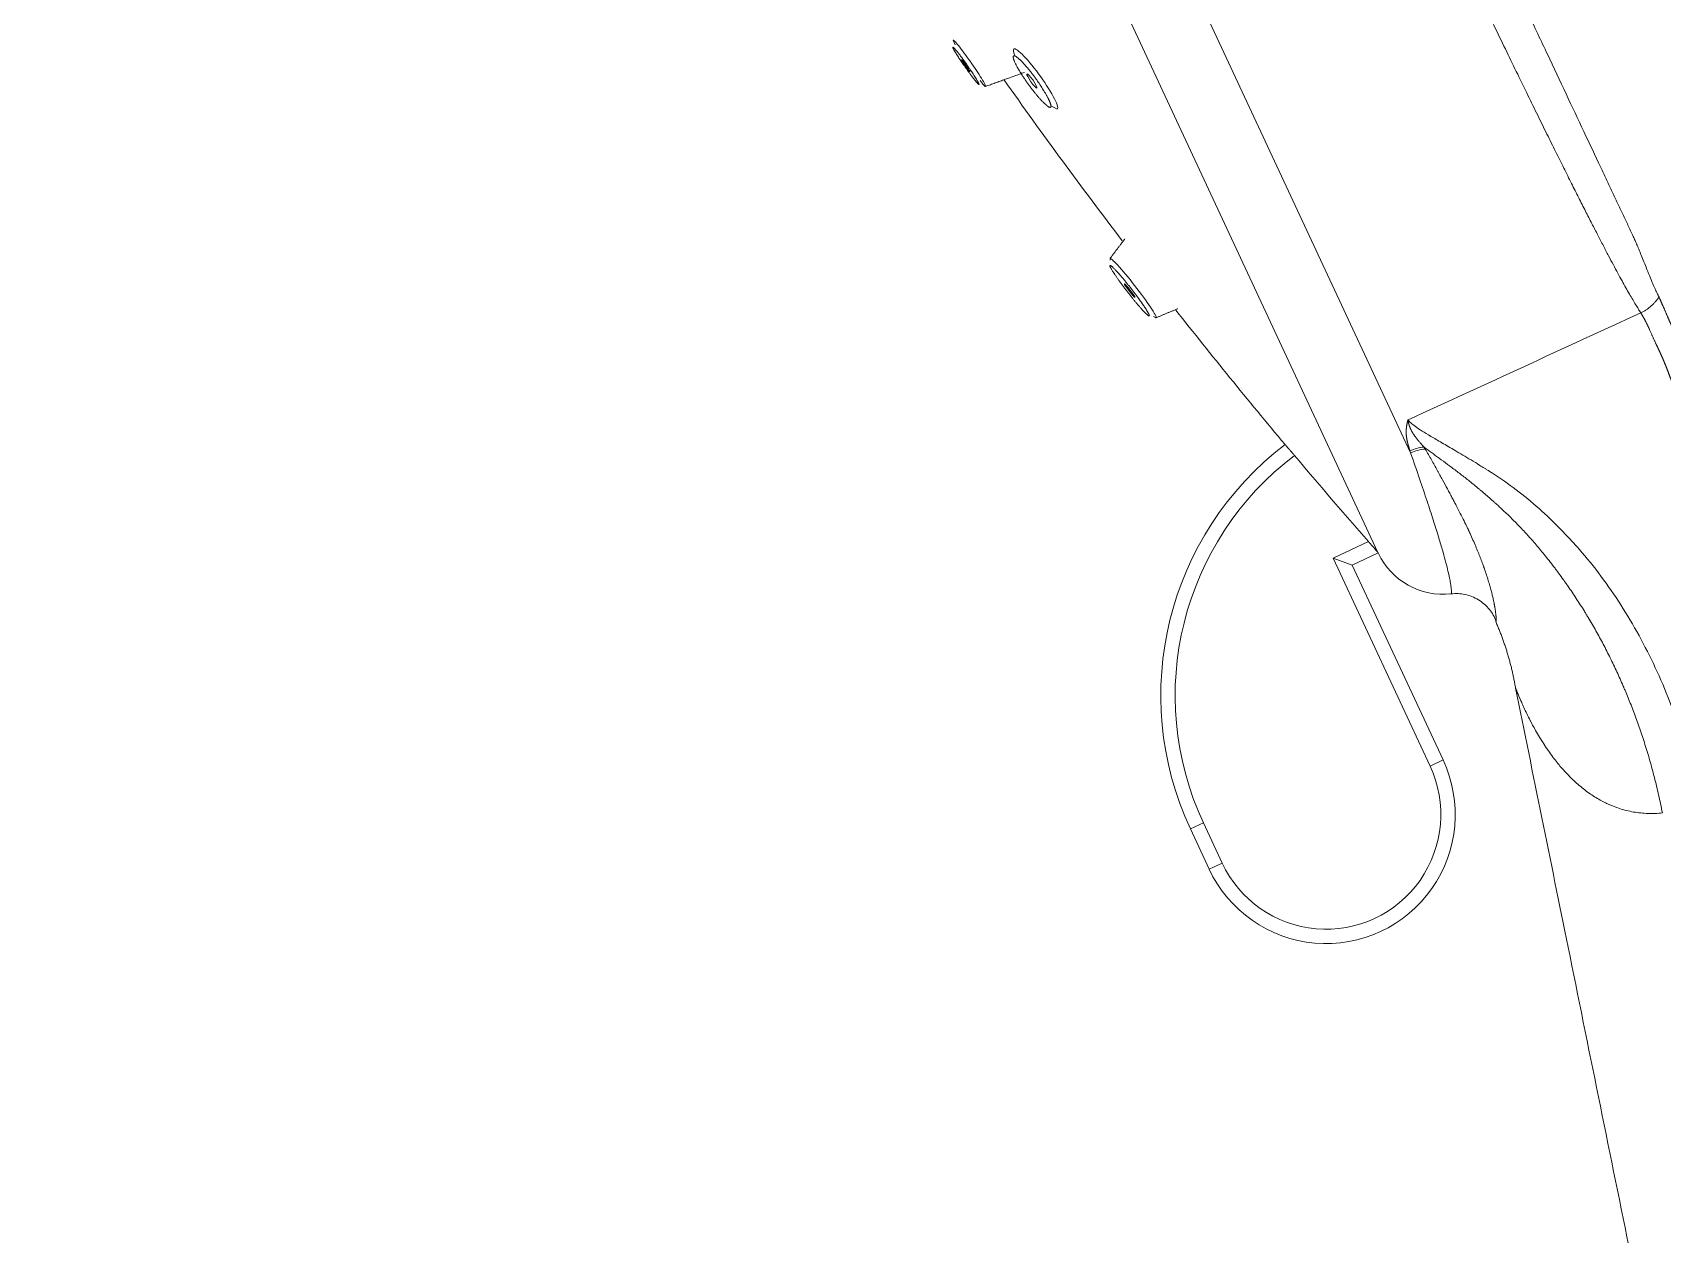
# Model space of a CAD drawing. Header units: millimetres. Extents: x 17284 to 19660, y -6011 to -2651.
# Drawn here: x 19040 to 19096.1, y -3935.6 to -3894.3 of the extents above; entities that cross this region are included whole.
import ezdxf

# ---------------------------------------------------------------- set-up
doc = ezdxf.new("R2010")
doc.units = ezdxf.units.MM

# ---------------------------------------------------------------- blocks, each defined once
blk = doc.blocks.new('1')
at = {"linetype": 'Continuous', "lineweight": 13, "extrusion": (0, 0, -1)}
for p, q in [((20682.592, -4831.308), (20728.829, -4930.463)), ((20716.681, -4918.58), (20716.66, -4918.637)), ((20726.16, -4934.083), (20727.378, -4933.515)), ((20729.498, -4941.241), (20726.16, -4934.083)), ((20729.498, -4941.241), (20729.945, -4941.033)), ((20721.695, -4943.196), (20721.247, -4943.405)), ((20721.695, -4943.196), (20722.34, -4944.579)), ((20722.34, -4944.579), (20721.892, -4944.788))]:
    blk.add_line(p, q, dxfattribs=at)
at = {"linetype": 'Continuous', "lineweight": 18, "extrusion": (0, 0, -1)}
for p, q in [((20727.703, -4933.889), (20681.398, -4834.588)), ((20727.703, -4933.889), (20681.398, -4834.588)), ((20713.157, -4916.419), (20713.086, -4916.262)), ((20713.492, -4917.125), (20713.518, -4917.108)), ((20716.66, -4918.637), (20716.451, -4918.515)), ((20718.488, -4923.826), (20718.496, -4923.772)), ((20719.983, -4925.764), (20720.065, -4925.812)), ((20726.816, -4934.322), (20726.16, -4934.083)), ((20727.711, -4933.905), (20726.816, -4934.322)), ((20727.703, -4933.889), (20727.711, -4933.905)), ((20726.816, -4934.322), (20729.945, -4941.033)), ((20721.892, -4944.788), (20721.247, -4943.405))]:
    blk.add_line(p, q, dxfattribs=at)
at = {"linetype": 'Continuous', "lineweight": 18}
for centre, radius, start, end in [((20873.228, -4805.592), 194.009, 215.2682, 217.30218), ((20873.228, -4805.592), 194.009, 218.19265, 219.9532), ((20873.228, -4805.592), 194.001, 220.0994, 221.25346), ((20729.947, -4932.862), 2.468, 205, 276.4579)]:
    blk.add_arc(centre, radius, start, end, dxfattribs=at)
at = {"linetype": 'Continuous', "lineweight": 18, "extrusion": (0, 0, -1)}
for centre, radius, start, end in [((-20731.09, -4938.815), 10.86, 335, 52.7105), ((-20725.919, -4942.91), 4.443, 155, 335)]:
    blk.add_arc(centre, radius, start, end, dxfattribs=at)
at = {"linetype": 'Continuous', "lineweight": 13}
for centre, radius, start, end in [((20731.09, -4938.815), 10.366, 127.1382, 205), ((20725.919, -4942.91), 3.949, 205, 25)]:
    blk.add_arc(centre, radius, start, end, dxfattribs=at)
at = {"linetype": 'Continuous', "lineweight": 18}
for centre, major_axis, ratio, start_param, end_param in [((20713.516, -4917.133), (-0.141, 0.202), 0.062657, 4.60197, 7.775084), ((20713.52, -4917.139), (0.141, -0.202), 0.062657, 4.60197, 7.775084), ((20729.374, -4931.61), (-1.406, -0.465), 0.908264, 4.478036, 4.818473), ((20729.399, -4931.685), (-1.407, -0.463), 0.909578, 4.467688, 4.820313)]:
    blk.add_ellipse(centre, major_axis=major_axis, ratio=ratio, start_param=start_param, end_param=end_param, dxfattribs=at)
for centre, major_axis, ratio in [((20715.795, -4917.663), (-0.172, 0.241), 0.150471), ((20719.158, -4924.875), (-0.181, 0.234), 0.080064)]:
    blk.add_ellipse(centre, major_axis=major_axis, ratio=ratio, dxfattribs=at)
for points, knots in [([(20736.752, -4925.644), (20736.724, -4925.6), (20736.664, -4925.507), (20736.571, -4925.355), (20736.468, -4925.183), (20736.356, -4924.989), (20736.234, -4924.774), (20736.102, -4924.535), (20735.959, -4924.273), (20735.804, -4923.986), (20735.638, -4923.673), (20735.46, -4923.333), (20735.269, -4922.964), (20735.064, -4922.566), (20734.845, -4922.137), (20734.612, -4921.676), (20734.363, -4921.181), (20734.098, -4920.652), (20733.816, -4920.085), (20733.518, -4919.481), (20733.201, -4918.838), (20732.865, -4918.153), (20732.51, -4917.426), (20732.135, -4916.656), (20731.739, -4915.839), (20731.321, -4914.977), (20730.882, -4914.066), (20730.42, -4913.105), (20729.934, -4912.094), (20729.424, -4911.03), (20728.89, -4909.914), (20728.331, -4908.743), (20727.747, -4907.517), (20727.136, -4906.234), (20726.5, -4904.895), (20725.837, -4903.499), (20725.148, -4902.045), (20724.432, -4900.534), (20723.689, -4898.964), (20722.92, -4897.337), (20722.125, -4895.652), (20721.303, -4893.911), (20720.456, -4892.115), (20719.584, -4890.264), (20718.688, -4888.36), (20717.768, -4886.405), (20716.826, -4884.402), (20715.862, -4882.352), (20714.879, -4880.259), (20713.877, -4878.126), (20712.859, -4875.956), (20711.826, -4873.754), (20710.906, -4871.792), (20710.105, -4870.085), (20709.431, -4868.647), (20708.767, -4867.23), (20708.113, -4865.835), (20707.469, -4864.462), (20706.837, -4863.112), (20706.215, -4861.786), (20705.606, -4860.485), (20705.008, -4859.208), (20704.422, -4857.958), (20703.848, -4856.733), (20703.287, -4855.535), (20702.738, -4854.364), (20702.203, -4853.22), (20701.68, -4852.104), (20701.17, -4851.016), (20700.673, -4849.955), (20700.19, -4848.922), (20699.72, -4847.918), (20699.263, -4846.942), (20698.819, -4845.993), (20698.389, -4845.073), (20697.971, -4844.182), (20697.567, -4843.318), (20697.176, -4842.482), (20696.798, -4841.674), (20696.433, -4840.893), (20696.081, -4840.139), (20695.742, -4839.413), (20695.415, -4838.713), (20695.1, -4838.04), (20694.798, -4837.393), (20694.508, -4836.772), (20694.23, -4836.176), (20693.964, -4835.605), (20693.709, -4835.059), (20693.466, -4834.537), (20693.234, -4834.039), (20693.013, -4833.565), (20692.802, -4833.113), (20692.603, -4832.684), (20692.413, -4832.276), (20692.234, -4831.89), (20692.065, -4831.525), (20691.905, -4831.181), (20691.755, -4830.856), (20691.614, -4830.551), (20691.481, -4830.265), (20691.358, -4829.997), (20691.243, -4829.747), (20691.136, -4829.515), (20691.037, -4829.299), (20690.946, -4829.099), (20690.862, -4828.916), (20690.785, -4828.747), (20690.716, -4828.593), (20690.652, -4828.453), (20690.615, -4828.37), (20690.597, -4828.329)], [0, 0, 0, 0, 0.002385, 0.005066, 0.008043, 0.011317, 0.014887, 0.018754, 0.022917, 0.027377, 0.032133, 0.037186, 0.042536, 0.048182, 0.054125, 0.060365, 0.066901, 0.073734, 0.080864, 0.08829, 0.096013, 0.104033, 0.112349, 0.120963, 0.129873, 0.139079, 0.148583, 0.158383, 0.16848, 0.178873, 0.189564, 0.200551, 0.211834, 0.223415, 0.235292, 0.247466, 0.259937, 0.272704, 0.285768, 0.299129, 0.312786, 0.326741, 0.340992, 0.355539, 0.370384, 0.385525, 0.400963, 0.416697, 0.432729, 0.449057, 0.465681, 0.482603, 0.499821, 0.511139, 0.522363, 0.533493, 0.544528, 0.555468, 0.566314, 0.577065, 0.587722, 0.598284, 0.608752, 0.619125, 0.629403, 0.639587, 0.649677, 0.659672, 0.669572, 0.679378, 0.689089, 0.698705, 0.708227, 0.717655, 0.726988, 0.736226, 0.74537, 0.754419, 0.763374, 0.772234, 0.781, 0.789671, 0.798248, 0.80673, 0.815117, 0.82341, 0.831608, 0.839712, 0.847721, 0.855636, 0.863456, 0.871181, 0.878812, 0.886348, 0.89379, 0.901138, 0.90839, 0.915548, 0.922612, 0.929581, 0.936456, 0.943236, 0.949921, 0.956512, 0.963008, 0.96941, 0.975717, 0.98193, 0.988048, 0.994071, 1, 1, 1, 1]), ([(20783.132, -5054.972), (20781.948, -5050.762), (20779.559, -5042.266), (20776.036, -5029.738), (20772.636, -5017.648), (20769.452, -5006.334), (20766.49, -4995.803), (20763.75, -4986.054), (20761.389, -4977.647), (20759.374, -4970.476), (20757.676, -4964.435), (20756.106, -4958.855), (20754.66, -4953.728), (20753.339, -4949.043), (20752.135, -4944.762), (20750.929, -4940.404), (20749.52, -4935.638), (20747.739, -4930.172), (20745.627, -4924.138), (20743.197, -4917.562), (20740.451, -4910.474), (20737.391, -4902.901), (20733.999, -4894.948), (20730.35, -4886.609), (20726.02, -4878.11), (20721.059, -4869.411), (20716.063, -4861.102), (20711.041, -4853.253), (20707.029, -4847.255), (20704.466, -4843.737), (20703.635, -4842.619)], [0, 0, 0, 0, 0.057509, 0.116045, 0.171111, 0.222636, 0.270586, 0.314962, 0.355789, 0.385409, 0.412897, 0.43829, 0.461627, 0.482947, 0.502295, 0.520105, 0.5424, 0.567632, 0.595688, 0.626452, 0.659803, 0.695634, 0.733839, 0.773501, 0.815286, 0.859179, 0.905154, 0.942757, 0.981693, 1, 1, 1, 1]), ([(20713.073, -4916.499), (20713.072, -4916.5), (20713.071, -4916.501), (20713.071, -4916.504), (20713.072, -4916.509), (20713.073, -4916.516), (20713.076, -4916.523), (20713.08, -4916.532), (20713.084, -4916.542), (20713.09, -4916.554), (20713.097, -4916.567), (20713.104, -4916.581), (20713.113, -4916.597), (20713.123, -4916.614), (20713.133, -4916.632), (20713.145, -4916.652), (20713.157, -4916.673), (20713.171, -4916.695), (20713.192, -4916.729), (20713.222, -4916.776), (20713.261, -4916.838), (20713.303, -4916.903), (20713.348, -4916.969), (20713.394, -4917.038), (20713.443, -4917.11), (20713.486, -4917.171), (20713.522, -4917.221), (20713.549, -4917.26), (20713.575, -4917.297), (20713.602, -4917.333), (20713.627, -4917.369), (20713.653, -4917.403), (20713.677, -4917.436), (20713.702, -4917.469), (20713.726, -4917.5), (20713.749, -4917.531), (20713.772, -4917.561), (20713.795, -4917.589), (20713.821, -4917.623), (20713.85, -4917.658), (20713.879, -4917.693), (20713.905, -4917.723), (20713.926, -4917.746), (20713.944, -4917.764), (20713.957, -4917.776), (20713.967, -4917.781), (20713.972, -4917.781), (20713.974, -4917.778), (20713.974, -4917.773), (20713.972, -4917.766), (20713.969, -4917.758), (20713.965, -4917.747), (20713.959, -4917.734), (20713.952, -4917.72), (20713.943, -4917.703), (20713.933, -4917.685), (20713.921, -4917.664), (20713.908, -4917.642), (20713.894, -4917.617), (20713.878, -4917.591), (20713.853, -4917.551), (20713.819, -4917.495), (20713.772, -4917.422), (20713.721, -4917.345), (20713.668, -4917.265), (20713.611, -4917.182), (20713.556, -4917.104), (20713.507, -4917.034), (20713.463, -4916.972), (20713.42, -4916.914), (20713.379, -4916.857), (20713.339, -4916.804), (20713.3, -4916.753), (20713.263, -4916.705), (20713.227, -4916.66), (20713.195, -4916.62), (20713.165, -4916.585), (20713.14, -4916.555), (20713.118, -4916.532), (20713.101, -4916.515), (20713.087, -4916.503), (20713.078, -4916.498), (20713.074, -4916.498), (20713.073, -4916.499)], [0, 0, 0, 0, 0.00751, 0.014902, 0.022192, 0.029398, 0.036538, 0.043631, 0.050695, 0.057751, 0.064817, 0.071913, 0.079058, 0.08627, 0.093567, 0.100967, 0.108486, 0.116141, 0.123947, 0.142385, 0.160273, 0.177825, 0.195265, 0.21282, 0.230716, 0.249164, 0.259026, 0.268725, 0.278295, 0.28777, 0.297186, 0.306578, 0.315985, 0.325441, 0.334983, 0.344646, 0.354463, 0.364466, 0.374686, 0.391065, 0.406916, 0.422375, 0.43759, 0.452713, 0.467903, 0.483315, 0.499096, 0.508101, 0.51695, 0.525672, 0.5343, 0.542866, 0.551403, 0.559944, 0.568524, 0.577174, 0.585928, 0.594817, 0.603869, 0.613114, 0.622578, 0.644254, 0.665178, 0.685704, 0.706202, 0.727047, 0.748595, 0.764729, 0.780449, 0.795903, 0.811247, 0.826639, 0.842236, 0.858191, 0.874644, 0.890989, 0.906846, 0.922354, 0.937663, 0.952927, 0.968304, 0.983946, 1, 1, 1, 1]), ([(20716.45, -4918.516), (20716.45, -4918.512), (20716.448, -4918.502), (20716.445, -4918.485), (20716.44, -4918.466), (20716.435, -4918.446), (20716.427, -4918.425), (20716.418, -4918.402), (20716.408, -4918.377), (20716.397, -4918.351), (20716.384, -4918.323), (20716.37, -4918.294), (20716.354, -4918.263), (20716.338, -4918.23), (20716.319, -4918.196), (20716.3, -4918.16), (20716.279, -4918.123), (20716.256, -4918.085), (20716.226, -4918.033), (20716.187, -4917.969), (20716.139, -4917.892), (20716.09, -4917.816), (20716.04, -4917.74), (20715.988, -4917.664), (20715.934, -4917.589), (20715.88, -4917.514), (20715.824, -4917.44), (20715.779, -4917.381), (20715.744, -4917.338), (20715.721, -4917.308), (20715.698, -4917.28), (20715.675, -4917.252), (20715.653, -4917.225), (20715.631, -4917.199), (20715.61, -4917.174), (20715.588, -4917.149), (20715.568, -4917.125), (20715.547, -4917.102), (20715.527, -4917.079), (20715.507, -4917.057), (20715.487, -4917.036), (20715.468, -4917.016), (20715.449, -4916.996), (20715.43, -4916.977), (20715.412, -4916.959), (20715.394, -4916.942), (20715.377, -4916.925), (20715.359, -4916.909), (20715.343, -4916.894), (20715.319, -4916.874), (20715.291, -4916.851), (20715.26, -4916.828), (20715.233, -4916.81), (20715.21, -4916.799), (20715.19, -4916.792), (20715.175, -4916.792), (20715.163, -4916.797), (20715.155, -4916.808), (20715.151, -4916.824), (20715.151, -4916.846), (20715.155, -4916.873), (20715.163, -4916.905), (20715.174, -4916.94), (20715.19, -4916.981), (20715.209, -4917.025), (20715.233, -4917.074), (20715.26, -4917.127), (20715.291, -4917.185), (20715.326, -4917.247), (20715.37, -4917.321), (20715.422, -4917.407), (20715.484, -4917.505), (20715.549, -4917.602), (20715.616, -4917.7), (20715.687, -4917.798), (20715.76, -4917.896), (20715.821, -4917.975), (20715.869, -4918.036), (20715.904, -4918.079), (20715.938, -4918.121), (20715.97, -4918.16), (20716.003, -4918.198), (20716.034, -4918.235), (20716.064, -4918.269), (20716.094, -4918.302), (20716.123, -4918.334), (20716.151, -4918.363), (20716.179, -4918.391), (20716.205, -4918.418), (20716.231, -4918.442), (20716.256, -4918.465), (20716.286, -4918.491), (20716.318, -4918.518), (20716.351, -4918.542), (20716.38, -4918.559), (20716.403, -4918.569), (20716.422, -4918.573), (20716.436, -4918.569), (20716.446, -4918.559), (20716.451, -4918.541), (20716.451, -4918.525), (20716.45, -4918.516)], [0, 0, 0, 0, 0.007473, 0.014841, 0.022121, 0.029329, 0.036484, 0.043605, 0.050709, 0.057816, 0.064945, 0.072113, 0.079341, 0.086644, 0.094041, 0.101549, 0.109182, 0.116957, 0.124887, 0.139651, 0.153951, 0.16789, 0.181578, 0.19513, 0.208667, 0.222307, 0.236169, 0.250364, 0.25626, 0.262094, 0.267874, 0.273604, 0.279291, 0.284942, 0.290561, 0.296157, 0.301736, 0.307304, 0.312868, 0.318434, 0.32401, 0.329602, 0.335216, 0.340859, 0.346538, 0.352259, 0.358027, 0.36385, 0.369732, 0.37568, 0.388844, 0.401658, 0.414193, 0.426527, 0.438741, 0.450918, 0.463142, 0.475497, 0.488063, 0.500917, 0.513786, 0.526316, 0.538592, 0.550702, 0.562737, 0.574794, 0.586964, 0.599339, 0.612006, 0.625046, 0.643419, 0.66126, 0.678802, 0.696291, 0.713974, 0.73209, 0.750863, 0.759685, 0.768364, 0.776916, 0.785361, 0.793719, 0.80201, 0.810255, 0.818474, 0.82669, 0.834922, 0.843194, 0.851525, 0.859935, 0.868446, 0.877076, 0.891387, 0.905285, 0.918871, 0.93225, 0.945536, 0.958842, 0.972282, 0.985967, 1, 1, 1, 1]), ([(20714.198, -4917.849), (20714.189, -4917.852), (20714.164, -4917.833), (20714.099, -4917.762), (20714.058, -4917.711), (20714.009, -4917.65)], [0, 0, 0, 0, 0.569058, 0.569058, 1, 1, 1, 1]), ([(20719.823, -4925.75), (20719.825, -4925.75), (20719.829, -4925.751), (20719.833, -4925.749), (20719.835, -4925.746), (20719.836, -4925.741), (20719.836, -4925.734), (20719.833, -4925.725), (20719.83, -4925.714), (20719.825, -4925.702), (20719.818, -4925.687), (20719.81, -4925.671), (20719.8, -4925.652), (20719.789, -4925.632), (20719.777, -4925.61), (20719.762, -4925.586), (20719.747, -4925.56), (20719.73, -4925.533), (20719.706, -4925.495), (20719.674, -4925.446), (20719.634, -4925.386), (20719.591, -4925.323), (20719.545, -4925.258), (20719.497, -4925.19), (20719.446, -4925.121), (20719.393, -4925.049), (20719.337, -4924.974), (20719.291, -4924.914), (20719.255, -4924.867), (20719.231, -4924.836), (20719.207, -4924.805), (20719.183, -4924.775), (20719.159, -4924.744), (20719.136, -4924.715), (20719.112, -4924.685), (20719.089, -4924.656), (20719.066, -4924.628), (20719.043, -4924.599), (20719.02, -4924.571), (20718.998, -4924.544), (20718.975, -4924.517), (20718.953, -4924.49), (20718.931, -4924.463), (20718.909, -4924.437), (20718.887, -4924.412), (20718.866, -4924.386), (20718.844, -4924.361), (20718.823, -4924.337), (20718.802, -4924.313), (20718.772, -4924.279), (20718.736, -4924.239), (20718.695, -4924.193), (20718.657, -4924.153), (20718.623, -4924.117), (20718.592, -4924.087), (20718.565, -4924.062), (20718.541, -4924.042), (20718.521, -4924.026), (20718.505, -4924.016), (20718.492, -4924.011), (20718.484, -4924.011), (20718.479, -4924.016), (20718.479, -4924.027), (20718.483, -4924.043), (20718.492, -4924.065), (20718.505, -4924.091), (20718.522, -4924.124), (20718.544, -4924.161), (20718.57, -4924.204), (20718.605, -4924.259), (20718.648, -4924.325), (20718.701, -4924.404), (20718.759, -4924.487), (20718.822, -4924.575), (20718.89, -4924.667), (20718.963, -4924.764), (20719.025, -4924.846), (20719.075, -4924.911), (20719.111, -4924.957), (20719.147, -4925.003), (20719.182, -4925.048), (20719.217, -4925.092), (20719.251, -4925.134), (20719.285, -4925.176), (20719.319, -4925.217), (20719.352, -4925.258), (20719.385, -4925.297), (20719.417, -4925.335), (20719.449, -4925.373), (20719.48, -4925.41), (20719.511, -4925.445), (20719.548, -4925.487), (20719.59, -4925.534), (20719.635, -4925.583), (20719.675, -4925.625), (20719.711, -4925.662), (20719.742, -4925.692), (20719.769, -4925.716), (20719.792, -4925.734), (20719.81, -4925.745), (20719.819, -4925.749), (20719.823, -4925.75)], [0, 0, 0, 0, 0.007473, 0.014841, 0.022121, 0.029329, 0.036484, 0.043605, 0.050709, 0.057816, 0.064945, 0.072113, 0.079341, 0.086644, 0.094041, 0.101549, 0.109182, 0.116957, 0.124887, 0.139651, 0.153951, 0.16789, 0.181578, 0.19513, 0.208667, 0.222307, 0.236169, 0.250364, 0.25626, 0.262094, 0.267874, 0.273604, 0.279291, 0.284942, 0.290561, 0.296157, 0.301736, 0.307304, 0.312868, 0.318434, 0.32401, 0.329602, 0.335216, 0.340859, 0.346538, 0.352259, 0.358027, 0.36385, 0.369732, 0.37568, 0.388844, 0.401658, 0.414193, 0.426527, 0.438741, 0.450918, 0.463142, 0.475497, 0.488063, 0.500917, 0.513786, 0.526316, 0.538592, 0.550702, 0.562737, 0.574794, 0.586964, 0.599339, 0.612006, 0.625046, 0.643419, 0.66126, 0.678802, 0.696291, 0.713974, 0.73209, 0.750863, 0.759685, 0.768364, 0.776916, 0.785361, 0.793719, 0.80201, 0.810255, 0.818474, 0.82669, 0.834922, 0.843194, 0.851525, 0.859935, 0.868446, 0.877076, 0.891387, 0.905285, 0.918871, 0.93225, 0.945536, 0.958842, 0.972282, 0.985967, 1, 1, 1, 1]), ([(20736.754, -4925.646), (20736.784, -4925.631), (20736.846, -4925.598), (20736.935, -4925.542), (20737.021, -4925.48), (20737.102, -4925.412), (20737.18, -4925.34), (20737.251, -4925.264), (20737.307, -4925.197), (20737.343, -4925.149), (20737.357, -4925.128), (20737.367, -4925.114), (20737.372, -4925.107), (20737.377, -4925.1)], [0, 0, 0, 0, 0.125, 0.25, 0.375, 0.5, 0.625, 0.75, 0.875, 0.9375, 0.96875, 0.96875, 1, 1, 1, 1]), ([(20737.378, -4925.102), (20737.38, -4925.107), (20737.384, -4925.115), (20737.39, -4925.129), (20737.397, -4925.144), (20737.405, -4925.159), (20737.412, -4925.176), (20737.42, -4925.193), (20737.429, -4925.211), (20737.437, -4925.23), (20737.446, -4925.25), (20737.456, -4925.271), (20737.465, -4925.293), (20737.476, -4925.315), (20737.486, -4925.339), (20737.497, -4925.363), (20737.508, -4925.389), (20737.519, -4925.415), (20737.531, -4925.442), (20737.544, -4925.47), (20737.556, -4925.5), (20737.569, -4925.53), (20737.583, -4925.561), (20737.597, -4925.593), (20737.611, -4925.626), (20737.625, -4925.66), (20737.64, -4925.696), (20737.655, -4925.731), (20737.67, -4925.765), (20737.684, -4925.799), (20737.698, -4925.832), (20737.712, -4925.864), (20737.726, -4925.896), (20737.739, -4925.928), (20737.753, -4925.959), (20737.766, -4925.99), (20737.78, -4926.02), (20737.793, -4926.049), (20737.806, -4926.078), (20737.819, -4926.107), (20737.832, -4926.135), (20737.844, -4926.162), (20737.857, -4926.189), (20737.869, -4926.216), (20737.882, -4926.242), (20737.894, -4926.267), (20737.906, -4926.292), (20737.918, -4926.316), (20737.929, -4926.34), (20737.941, -4926.363), (20737.952, -4926.385), (20737.961, -4926.403), (20737.967, -4926.415), (20737.971, -4926.423), (20737.976, -4926.433), (20737.981, -4926.444), (20737.987, -4926.456), (20737.993, -4926.47), (20738, -4926.485), (20738.008, -4926.501), (20738.016, -4926.519), (20738.024, -4926.537), (20738.034, -4926.558), (20738.043, -4926.579), (20738.054, -4926.602), (20738.064, -4926.627), (20738.076, -4926.653), (20738.087, -4926.68), (20738.1, -4926.709), (20738.113, -4926.739), (20738.126, -4926.771), (20738.14, -4926.804), (20738.154, -4926.839), (20738.168, -4926.875), (20738.183, -4926.913), (20738.198, -4926.953), (20738.213, -4926.995), (20738.229, -4927.038), (20738.245, -4927.083), (20738.261, -4927.129), (20738.282, -4927.192), (20738.307, -4927.268), (20738.336, -4927.356), (20738.363, -4927.441), (20738.389, -4927.523), (20738.414, -4927.602), (20738.437, -4927.676), (20738.46, -4927.747), (20738.481, -4927.814), (20738.502, -4927.878), (20738.521, -4927.937), (20738.539, -4927.992), (20738.551, -4928.028), (20738.556, -4928.045)], [0, 0, 0, 0, 0.005398, 0.011133, 0.017207, 0.023619, 0.030369, 0.037458, 0.044885, 0.052651, 0.060754, 0.069197, 0.077977, 0.087096, 0.096554, 0.10635, 0.116484, 0.126957, 0.137768, 0.148917, 0.160405, 0.172231, 0.184396, 0.196899, 0.20974, 0.222919, 0.236437, 0.250294, 0.263146, 0.275784, 0.288209, 0.30042, 0.312417, 0.324201, 0.335771, 0.347127, 0.35827, 0.369199, 0.379915, 0.390417, 0.400706, 0.410782, 0.420644, 0.430292, 0.439728, 0.44895, 0.457958, 0.466754, 0.475336, 0.483704, 0.491859, 0.4998, 0.502352, 0.505336, 0.508751, 0.512597, 0.516875, 0.521584, 0.526724, 0.532296, 0.5383, 0.544736, 0.551603, 0.558902, 0.566634, 0.574797, 0.583392, 0.59242, 0.601879, 0.611771, 0.622096, 0.632852, 0.644042, 0.655664, 0.66772, 0.680209, 0.693132, 0.70649, 0.720282, 0.73451, 0.749173, 0.776556, 0.802768, 0.827805, 0.851664, 0.874345, 0.895844, 0.916161, 0.935296, 0.953248, 0.970016, 0.9856, 1, 1, 1, 1]), ([(20728.741, -4929.324), (20728.741, -4929.327), (20728.741, -4929.333), (20728.742, -4929.342), (20728.744, -4929.351), (20728.745, -4929.36), (20728.746, -4929.368), (20728.747, -4929.377), (20728.749, -4929.386), (20728.75, -4929.395), (20728.752, -4929.403), (20728.754, -4929.412), (20728.755, -4929.42), (20728.757, -4929.429), (20728.759, -4929.437), (20728.761, -4929.446), (20728.763, -4929.454), (20728.765, -4929.462), (20728.767, -4929.471), (20728.77, -4929.479), (20728.772, -4929.487), (20728.774, -4929.495), (20728.777, -4929.503), (20728.779, -4929.511), (20728.782, -4929.519), (20728.784, -4929.527), (20728.787, -4929.535), (20728.79, -4929.543), (20728.793, -4929.551), (20728.795, -4929.558), (20728.798, -4929.566), (20728.801, -4929.574), (20728.804, -4929.581), (20728.807, -4929.589), (20728.81, -4929.597), (20728.813, -4929.604), (20728.816, -4929.612), (20728.82, -4929.619), (20728.823, -4929.626), (20728.826, -4929.634), (20728.829, -4929.641), (20728.833, -4929.648), (20728.836, -4929.655), (20728.839, -4929.663), (20728.843, -4929.67), (20728.846, -4929.677), (20728.85, -4929.684), (20728.853, -4929.691), (20728.857, -4929.698), (20728.861, -4929.705), (20728.864, -4929.711), (20728.868, -4929.718), (20728.871, -4929.725), (20728.875, -4929.732), (20728.879, -4929.738), (20728.883, -4929.745), (20728.886, -4929.752), (20728.89, -4929.758), (20728.894, -4929.765), (20728.898, -4929.771), (20728.902, -4929.778), (20728.906, -4929.784), (20728.91, -4929.79), (20728.913, -4929.797), (20728.917, -4929.803), (20728.921, -4929.809), (20728.925, -4929.815), (20728.933, -4929.827), (20728.946, -4929.846), (20728.964, -4929.872), (20728.984, -4929.899), (20729.006, -4929.928), (20729.029, -4929.959), (20729.055, -4929.991), (20729.082, -4930.025), (20729.112, -4930.06), (20729.144, -4930.097), (20729.177, -4930.136), (20729.213, -4930.176), (20729.25, -4930.218), (20729.276, -4930.246), (20729.29, -4930.26)], [0, 0, 0, 0, 0.0082, 0.016385, 0.024555, 0.032711, 0.040851, 0.048975, 0.057084, 0.065177, 0.073253, 0.081313, 0.089356, 0.097383, 0.105391, 0.113382, 0.121356, 0.129311, 0.137247, 0.145165, 0.153064, 0.160944, 0.168804, 0.176644, 0.184463, 0.192263, 0.200042, 0.207799, 0.215536, 0.223251, 0.230944, 0.238614, 0.246263, 0.253889, 0.261491, 0.269071, 0.276627, 0.284159, 0.291667, 0.299151, 0.306611, 0.314045, 0.321455, 0.328839, 0.336198, 0.343531, 0.350837, 0.358118, 0.365372, 0.372599, 0.379799, 0.386972, 0.394118, 0.401235, 0.408325, 0.415387, 0.422421, 0.429426, 0.436402, 0.44335, 0.450268, 0.457157, 0.464017, 0.470847, 0.477647, 0.484417, 0.491157, 0.497867, 0.524397, 0.552926, 0.583471, 0.616039, 0.65063, 0.687244, 0.725879, 0.766535, 0.809207, 0.853894, 0.900592, 0.949295, 1, 1, 1, 1]), ([(20724.51, -4930.175), (20724.51, -4930.175), (20724.512, -4930.177), (20724.517, -4930.182), (20724.522, -4930.188), (20724.526, -4930.192), (20724.527, -4930.193), (20724.528, -4930.195), (20724.529, -4930.196), (20724.529, -4930.196), (20724.532, -4930.199), (20724.537, -4930.206), (20724.549, -4930.219), (20724.56, -4930.231), (20724.568, -4930.241), (20724.573, -4930.247), (20724.578, -4930.252), (20724.581, -4930.256), (20724.583, -4930.258), (20724.591, -4930.268), (20724.605, -4930.284), (20724.628, -4930.312), (20724.645, -4930.331), (20724.656, -4930.344), (20724.658, -4930.347), (20724.662, -4930.351), (20724.663, -4930.352), (20724.665, -4930.355), (20724.671, -4930.361), (20724.685, -4930.379), (20724.709, -4930.407), (20724.728, -4930.43), (20724.743, -4930.447), (20724.748, -4930.453), (20724.756, -4930.462), (20724.759, -4930.465), (20724.764, -4930.472), (20724.777, -4930.487), (20724.8, -4930.514), (20724.821, -4930.539), (20724.831, -4930.552)], [0, 0, 0, 0, 0.0625, 0.125, 0.1875, 0.1875, 0.203125, 0.210938, 0.210938, 0.21875, 0.21875, 0.25, 0.3125, 0.375, 0.375, 0.40625, 0.421875, 0.421875, 0.4375, 0.4375, 0.5, 0.5625, 0.625, 0.625, 0.640625, 0.640625, 0.648438, 0.648438, 0.65625, 0.6875, 0.75, 0.8125, 0.8125, 0.84375, 0.84375, 0.859375, 0.859375, 0.875, 0.9375, 1, 1, 1, 1]), ([(20737.495, -4942.856), (20737.454, -4942.646), (20737.367, -4942.233), (20737.222, -4941.633), (20737.065, -4941.053), (20736.897, -4940.496), (20736.719, -4939.96), (20736.534, -4939.446), (20736.407, -4939.118), (20736.31, -4938.878), (20736.261, -4938.759), (20736.204, -4938.623), (20736.175, -4938.556), (20736.161, -4938.522), (20736.153, -4938.505), (20736.15, -4938.497), (20736.148, -4938.493), (20736.147, -4938.491), (20736.147, -4938.49), (20736.146, -4938.489), (20736.146, -4938.489), (20736.146, -4938.489), (20736.146, -4938.489), (20736.146, -4938.489), (20736.146, -4938.489), (20736.075, -4938.324), (20735.93, -4937.999), (20735.701, -4937.519), (20735.461, -4937.048), (20735.209, -4936.586), (20735.034, -4936.284), (20734.933, -4936.115), (20734.922, -4936.097), (20734.899, -4936.06), (20734.865, -4936.004), (20734.786, -4935.874), (20734.624, -4935.617), (20734.482, -4935.4), (20734.337, -4935.185), (20734.263, -4935.078), (20734.177, -4934.955), (20734.134, -4934.893), (20734.112, -4934.863), (20734.101, -4934.847), (20734.096, -4934.84), (20734.093, -4934.836), (20734.091, -4934.834), (20734.091, -4934.833), (20734.09, -4934.833), (20734.09, -4934.832), (20734.09, -4934.832), (20734.09, -4934.832), (20734.09, -4934.832), (20734.09, -4934.832), (20734.09, -4934.832), (20734.034, -4934.754), (20733.965, -4934.658), (20733.888, -4934.556), (20733.868, -4934.528), (20733.854, -4934.509), (20733.819, -4934.463), (20733.729, -4934.345), (20733.592, -4934.168), (20733.429, -4933.964), (20733.269, -4933.768), (20733.11, -4933.581), (20732.979, -4933.431), (20732.901, -4933.345), (20732.862, -4933.302), (20732.85, -4933.288), (20732.824, -4933.259), (20732.708, -4933.133), (20732.494, -4932.907), (20732.202, -4932.617), (20732.017, -4932.442), (20731.882, -4932.317), (20731.816, -4932.257), (20731.74, -4932.188), (20731.703, -4932.154), (20731.685, -4932.138), (20731.675, -4932.129), (20731.671, -4932.125), (20731.669, -4932.123), (20731.667, -4932.122), (20731.667, -4932.122), (20731.667, -4932.121), (20731.666, -4932.121), (20731.666, -4932.121), (20731.666, -4932.121), (20731.666, -4932.121), (20731.666, -4932.121), (20731.666, -4932.121), (20731.556, -4932.022), (20731.447, -4931.927), (20731.311, -4931.811), (20731.284, -4931.788), (20731.23, -4931.743), (20731.149, -4931.675), (20730.962, -4931.521), (20730.699, -4931.312), (20730.393, -4931.077), (20730.097, -4930.856), (20729.813, -4930.648), (20729.543, -4930.449), (20729.372, -4930.323), (20729.29, -4930.26)], [0, 0, 0, 0, 0.03125, 0.0625, 0.09375, 0.125, 0.15625, 0.1875, 0.21875, 0.21875, 0.234375, 0.242188, 0.246094, 0.248047, 0.249023, 0.249512, 0.249756, 0.249878, 0.249939, 0.249969, 0.249985, 0.249992, 0.249996, 0.249996, 0.25, 0.25, 0.28125, 0.3125, 0.34375, 0.375, 0.40625, 0.40625, 0.410156, 0.410156, 0.414063, 0.421875, 0.4375, 0.46875, 0.46875, 0.484375, 0.492188, 0.496094, 0.498047, 0.499023, 0.499512, 0.499756, 0.499878, 0.499939, 0.499969, 0.499985, 0.499992, 0.499996, 0.499998, 0.499998, 0.5, 0.5, 0.515625, 0.519531, 0.521484, 0.521484, 0.523438, 0.53125, 0.546875, 0.5625, 0.578125, 0.59375, 0.609375, 0.617188, 0.617188, 0.621094, 0.621094, 0.625, 0.65625, 0.6875, 0.71875, 0.71875, 0.734375, 0.742188, 0.746094, 0.748047, 0.749023, 0.749512, 0.749756, 0.749878, 0.749939, 0.749969, 0.749985, 0.749992, 0.749996, 0.749998, 0.749998, 0.75, 0.75, 0.78125, 0.78125, 0.789063, 0.789063, 0.796875, 0.8125, 0.84375, 0.875, 0.90625, 0.9375, 0.96875, 1, 1, 1, 1]), ([(20729.331, -4930.332), (20729.405, -4930.458), (20729.549, -4930.706), (20729.682, -4930.941), (20729.762, -4931.084), (20729.785, -4931.127), (20729.809, -4931.169), (20729.824, -4931.197), (20729.832, -4931.211), (20729.87, -4931.28), (20729.9, -4931.335), (20729.987, -4931.497), (20730.043, -4931.601), (20730.102, -4931.715), (20730.109, -4931.728), (20730.122, -4931.753), (20730.142, -4931.79), (20730.174, -4931.852), (20730.199, -4931.901), (20730.225, -4931.949), (20730.237, -4931.973), (20730.275, -4932.044), (20730.301, -4932.091), (20730.332, -4932.15), (20730.338, -4932.161), (20730.35, -4932.184), (20730.356, -4932.196), (20730.375, -4932.23), (20730.436, -4932.345), (20730.541, -4932.547), (20730.671, -4932.806), (20730.751, -4932.972), (20730.799, -4933.074), (20730.809, -4933.094), (20730.823, -4933.124), (20730.828, -4933.134), (20730.837, -4933.154), (20730.86, -4933.204), (20730.918, -4933.331), (20731.001, -4933.518), (20731.092, -4933.73), (20731.146, -4933.863), (20731.184, -4933.959), (20731.197, -4933.991), (20731.221, -4934.053), (20731.233, -4934.083), (20731.267, -4934.173), (20731.289, -4934.231), (20731.319, -4934.315), (20731.334, -4934.356), (20731.351, -4934.402), (20731.359, -4934.426), (20731.363, -4934.437), (20731.365, -4934.443), (20731.366, -4934.445), (20731.366, -4934.447), (20731.367, -4934.448), (20731.367, -4934.448), (20731.367, -4934.448), (20731.367, -4934.448), (20731.367, -4934.448), (20731.367, -4934.448), (20731.367, -4934.448), (20731.367, -4934.448), (20731.392, -4934.52), (20731.439, -4934.659), (20731.502, -4934.855), (20731.556, -4935.037), (20731.603, -4935.205), (20731.642, -4935.36), (20731.663, -4935.453), (20731.677, -4935.519), (20731.682, -4935.541), (20731.691, -4935.583), (20731.699, -4935.624), (20731.708, -4935.672), (20731.714, -4935.705), (20731.717, -4935.721), (20731.719, -4935.729), (20731.719, -4935.733), (20731.72, -4935.735), (20731.72, -4935.736), (20731.72, -4935.736), (20731.72, -4935.736), (20731.72, -4935.736), (20731.72, -4935.737), (20731.72, -4935.737), (20731.72, -4935.737), (20731.72, -4935.737), (20731.72, -4935.737), (20731.722, -4935.748), (20731.726, -4935.772), (20731.734, -4935.814), (20731.739, -4935.845), (20731.744, -4935.878), (20731.746, -4935.894), (20731.751, -4935.929), (20731.753, -4935.946), (20731.758, -4935.981), (20731.76, -4935.998), (20731.762, -4936.025), (20731.764, -4936.038), (20731.765, -4936.051), (20731.765, -4936.059), (20731.766, -4936.063), (20731.767, -4936.076), (20731.768, -4936.089), (20731.769, -4936.104), (20731.77, -4936.111), (20731.77, -4936.115), (20731.77, -4936.117), (20731.77, -4936.118), (20731.77, -4936.118), (20731.77, -4936.118), (20731.77, -4936.118), (20731.77, -4936.118), (20731.77, -4936.118), (20731.77, -4936.119), (20731.77, -4936.119), (20731.77, -4936.119), (20731.772, -4936.133), (20731.772, -4936.146), (20731.774, -4936.169), (20731.774, -4936.179), (20731.775, -4936.196), (20731.775, -4936.204), (20731.775, -4936.218), (20731.776, -4936.23), (20731.776, -4936.244), (20731.777, -4936.254), (20731.778, -4936.258), (20731.778, -4936.26), (20731.778, -4936.261), (20731.778, -4936.261), (20731.778, -4936.262), (20731.778, -4936.262), (20731.778, -4936.262)], [0, 0, 0, 0, 0.031296, 0.062591, 0.062591, 0.070415, 0.074327, 0.074327, 0.078239, 0.078239, 0.093887, 0.093887, 0.125182, 0.125182, 0.129094, 0.129094, 0.133006, 0.14083, 0.148654, 0.148654, 0.156478, 0.156478, 0.172126, 0.172126, 0.176038, 0.176038, 0.17995, 0.17995, 0.187774, 0.219069, 0.250365, 0.28166, 0.28166, 0.289484, 0.289484, 0.293396, 0.293396, 0.297308, 0.312956, 0.344252, 0.375547, 0.406843, 0.406843, 0.422491, 0.422491, 0.438138, 0.438138, 0.469434, 0.469434, 0.485082, 0.492906, 0.496818, 0.498774, 0.499752, 0.500241, 0.500485, 0.500607, 0.500669, 0.500699, 0.500714, 0.500722, 0.500726, 0.500726, 0.50073, 0.50073, 0.532025, 0.563321, 0.594616, 0.625912, 0.657208, 0.688503, 0.688503, 0.704151, 0.704151, 0.719799, 0.735447, 0.743271, 0.747183, 0.749138, 0.750116, 0.750605, 0.75085, 0.750972, 0.751033, 0.751064, 0.751079, 0.751087, 0.751091, 0.751091, 0.751094, 0.751094, 0.766742, 0.78239, 0.798038, 0.798038, 0.813686, 0.813686, 0.829333, 0.829333, 0.844981, 0.844981, 0.852805, 0.856717, 0.856717, 0.860629, 0.860629, 0.868453, 0.872365, 0.874321, 0.875299, 0.875788, 0.876032, 0.876155, 0.876216, 0.876246, 0.876262, 0.876269, 0.876273, 0.876273, 0.876277, 0.876277, 0.891925, 0.891925, 0.907572, 0.907572, 0.92322, 0.92322, 0.938868, 0.954516, 0.970164, 0.985811, 0.985811, 0.993635, 0.997547, 0.999503, 1, 1, 1, 1]), ([(20730.226, -4935.314), (20730.226, -4935.314), (20730.226, -4935.314), (20730.226, -4935.314), (20730.226, -4935.314), (20730.226, -4935.314), (20730.226, -4935.314), (20730.226, -4935.314), (20730.226, -4935.314), (20730.226, -4935.314), (20730.226, -4935.314), (20730.226, -4935.314), (20730.226, -4935.314), (20730.227, -4935.312), (20730.231, -4935.298), (20730.234, -4935.27), (20730.235, -4935.223), (20730.232, -4935.175), (20730.227, -4935.116), (20730.223, -4935.081), (20730.211, -4935), (20730.203, -4934.952), (20730.183, -4934.842), (20730.17, -4934.78), (20730.139, -4934.637), (20730.121, -4934.556), (20730.076, -4934.374), (20730.05, -4934.273), (20729.989, -4934.046), (20729.955, -4933.921), (20729.875, -4933.643), (20729.83, -4933.491), (20729.728, -4933.155), (20729.671, -4932.972), (20729.543, -4932.572), (20729.473, -4932.355), (20729.317, -4931.883), (20729.231, -4931.628), (20729.043, -4931.077), (20728.941, -4930.782), (20728.829, -4930.463)], [0, 0, 0, 0, 0.000145, 0.000267, 0.000328, 0.000358, 0.000373, 0.000381, 0.000385, 0.000385, 0.000385, 0.000389, 0.000389, 0.062864, 0.12534, 0.187816, 0.250292, 0.312767, 0.312767, 0.375243, 0.375243, 0.437719, 0.437719, 0.500194, 0.500194, 0.56267, 0.56267, 0.625146, 0.625146, 0.687621, 0.687621, 0.750097, 0.750097, 0.812573, 0.812573, 0.875049, 0.875049, 0.937524, 0.937524, 1, 1, 1, 1]), ([(20727.378, -4933.515), (20727.387, -4933.526), (20727.406, -4933.546), (20727.432, -4933.577), (20727.459, -4933.607), (20727.477, -4933.627), (20727.487, -4933.64), (20727.49, -4933.642), (20727.493, -4933.646), (20727.495, -4933.649), (20727.501, -4933.656), (20727.515, -4933.672), (20727.536, -4933.695), (20727.559, -4933.722), (20727.578, -4933.744), (20727.589, -4933.756), (20727.594, -4933.763), (20727.598, -4933.767), (20727.608, -4933.779), (20727.623, -4933.796), (20727.641, -4933.817), (20727.655, -4933.833), (20727.664, -4933.843), (20727.667, -4933.847), (20727.67, -4933.85), (20727.671, -4933.851), (20727.677, -4933.858), (20727.685, -4933.868), (20727.695, -4933.88), (20727.701, -4933.887), (20727.703, -4933.889)], [0, 0, 0, 0, 0.0625, 0.125, 0.1875, 0.25, 0.25, 0.265625, 0.265625, 0.273438, 0.28125, 0.3125, 0.375, 0.4375, 0.5, 0.53125, 0.53125, 0.546875, 0.5625, 0.625, 0.6875, 0.75, 0.78125, 0.796875, 0.796875, 0.8125, 0.8125, 0.875, 0.9375, 1, 1, 1, 1]), ([(20730.226, -4935.314), (20730.389, -4935.297), (20730.711, -4935.312), (20731.18, -4935.496), (20731.559, -4935.829), (20731.719, -4936.109), (20731.778, -4936.262)], [0, 0, 0, 0, 0.243043, 0.5, 0.756957, 1, 1, 1, 1]), ([(20732.441, -4938.559), (20733.044, -4941.532), (20734.343, -4947.936), (20736.381, -4957.98), (20738.596, -4968.898), (20740.938, -4980.439), (20743.406, -4992.605), (20746.001, -5005.394), (20748.722, -5018.808), (20751.57, -5032.845), (20754.492, -5047.248), (20756.465, -5056.972), (20757.447, -5061.809)], [0, 0, 0, 0, 0.072364, 0.155885, 0.244468, 0.338112, 0.436819, 0.540587, 0.649417, 0.76331, 0.882264, 1, 1, 1, 1])]:
    blk.add_open_spline(points, degree=3, knots=knots, dxfattribs=at)
at = {"linetype": 'Continuous', "lineweight": 13}
for points, knots in [([(20692.333, -4828.686), (20692.342, -4828.705), (20692.36, -4828.747), (20692.392, -4828.815), (20692.428, -4828.893), (20692.469, -4828.979), (20692.514, -4829.076), (20692.564, -4829.184), (20692.619, -4829.303), (20692.68, -4829.435), (20692.748, -4829.58), (20692.821, -4829.74), (20692.902, -4829.914), (20692.99, -4830.106), (20693.087, -4830.314), (20693.192, -4830.542), (20693.306, -4830.79), (20693.43, -4831.059), (20693.565, -4831.352), (20693.711, -4831.668), (20693.869, -4832.01), (20694.04, -4832.38), (20694.225, -4832.778), (20694.424, -4833.206), (20694.785, -4833.982), (20695.383, -4835.264), (20696.327, -4837.287), (20697.538, -4839.881), (20698.914, -4842.827), (20700.443, -4846.1), (20702.118, -4849.681), (20704.123, -4853.97), (20706.481, -4859.01), (20709.195, -4864.811), (20712.041, -4870.894), (20714.857, -4876.914), (20717.492, -4882.542), (20720.021, -4887.946), (20722.418, -4893.072), (20724.669, -4897.879), (20727.216, -4903.313), (20730.022, -4909.284), (20732.2, -4913.906), (20733.541, -4916.748), (20734.182, -4918.109), (20734.793, -4919.406), (20735.246, -4920.369), (20735.559, -4921.035), (20735.745, -4921.429), (20735.928, -4921.819), (20736.11, -4922.203), (20736.289, -4922.583), (20736.426, -4922.871), (20736.526, -4923.086), (20736.592, -4923.238), (20736.666, -4923.414), (20736.749, -4923.615), (20736.84, -4923.838), (20736.94, -4924.09), (20737.042, -4924.345), (20737.141, -4924.585), (20737.228, -4924.788), (20737.305, -4924.958), (20737.355, -4925.057), (20737.378, -4925.102)], [0, 0, 0, 0, 0.002873, 0.005977, 0.009314, 0.012885, 0.01669, 0.020731, 0.025008, 0.029521, 0.034271, 0.039258, 0.044482, 0.049942, 0.055639, 0.061572, 0.067741, 0.074145, 0.080783, 0.087656, 0.094762, 0.102101, 0.109672, 0.117474, 0.125506, 0.150353, 0.179467, 0.212833, 0.250431, 0.281476, 0.31679, 0.356345, 0.400115, 0.448069, 0.50016, 0.545346, 0.58909, 0.631395, 0.672272, 0.711739, 0.749797, 0.811331, 0.874588, 0.890439, 0.906179, 0.921807, 0.937325, 0.942493, 0.947679, 0.952883, 0.958106, 0.963345, 0.968601, 0.970357, 0.972454, 0.974895, 0.977677, 0.980803, 0.98427, 0.988342, 0.991951, 0.995098, 0.99778, 1, 1, 1, 1]), ([(20713.086, -4916.262), (20713.093, -4916.255), (20713.119, -4916.275), (20713.226, -4916.393), (20713.375, -4916.581), (20713.635, -4916.937), (20713.816, -4917.197), (20714.049, -4917.553), (20714.156, -4917.731), (20714.203, -4917.83), (20714.205, -4917.847), (20714.198, -4917.849)], [0, 0, 0, 0, 0.146622, 0.146622, 0.394074, 0.394074, 0.641526, 0.641526, 0.888978, 0.888978, 1, 1, 1, 1]), ([(20715.166, -4916.564), (20715.172, -4916.556), (20715.181, -4916.551), (20715.256, -4916.556), (20715.407, -4916.68), (20715.755, -4917.062), (20715.986, -4917.356), (20716.349, -4917.879), (20716.522, -4918.167), (20716.652, -4918.448), (20716.678, -4918.529), (20716.681, -4918.58)], [0, 0, 0, 0, 0.05417, 0.05417, 0.319753, 0.319753, 0.585336, 0.585336, 0.85092, 0.85092, 1, 1, 1, 1]), ([(20718.496, -4923.772), (20718.515, -4923.778), (20718.548, -4923.803), (20718.702, -4923.947), (20718.897, -4924.166), (20719.293, -4924.648), (20719.531, -4924.958), (20719.87, -4925.43), (20720.009, -4925.647), (20720.079, -4925.796), (20720.078, -4925.819), (20720.053, -4925.812)], [0, 0, 0, 0, 0.109677, 0.109677, 0.359674, 0.359674, 0.609671, 0.609671, 0.859668, 0.859668, 1, 1, 1, 1]), ([(20737.963, -4928.429), (20737.96, -4928.42), (20737.954, -4928.403), (20737.945, -4928.378), (20737.937, -4928.352), (20737.928, -4928.327), (20737.919, -4928.302), (20737.911, -4928.277), (20737.902, -4928.252), (20737.894, -4928.227), (20737.885, -4928.202), (20737.876, -4928.178), (20737.868, -4928.154), (20737.859, -4928.129), (20737.851, -4928.105), (20737.842, -4928.082), (20737.834, -4928.058), (20737.826, -4928.034), (20737.817, -4928.011), (20737.809, -4927.987), (20737.8, -4927.964), (20737.792, -4927.941), (20737.784, -4927.918), (20737.775, -4927.896), (20737.767, -4927.873), (20737.759, -4927.851), (20737.75, -4927.828), (20737.742, -4927.806), (20737.734, -4927.784), (20737.726, -4927.762), (20737.717, -4927.74), (20737.709, -4927.719), (20737.701, -4927.697), (20737.693, -4927.676), (20737.685, -4927.654), (20737.676, -4927.633), (20737.668, -4927.612), (20737.66, -4927.592), (20737.652, -4927.571), (20737.644, -4927.55), (20737.636, -4927.53), (20737.628, -4927.509), (20737.62, -4927.489), (20737.612, -4927.469), (20737.604, -4927.449), (20737.596, -4927.429), (20737.588, -4927.41), (20737.58, -4927.39), (20737.572, -4927.371), (20737.564, -4927.352), (20737.556, -4927.332), (20737.548, -4927.313), (20737.54, -4927.295), (20737.532, -4927.276), (20737.524, -4927.257), (20737.516, -4927.239), (20737.508, -4927.22), (20737.5, -4927.202), (20737.492, -4927.184), (20737.485, -4927.166), (20737.477, -4927.148), (20737.469, -4927.13), (20737.461, -4927.112), (20737.453, -4927.095), (20737.445, -4927.077), (20737.438, -4927.06), (20737.43, -4927.043), (20737.422, -4927.026), (20737.414, -4927.009), (20737.406, -4926.992), (20737.399, -4926.976), (20737.391, -4926.959), (20737.383, -4926.943), (20737.375, -4926.926), (20737.368, -4926.91), (20737.36, -4926.894), (20737.352, -4926.878), (20737.344, -4926.862), (20737.336, -4926.845), (20737.327, -4926.826), (20737.317, -4926.804), (20737.306, -4926.781), (20737.295, -4926.756), (20737.282, -4926.729), (20737.269, -4926.7), (20737.255, -4926.67), (20737.24, -4926.637), (20737.224, -4926.603), (20737.208, -4926.567), (20737.191, -4926.529), (20737.173, -4926.489), (20737.154, -4926.448), (20737.135, -4926.406), (20737.115, -4926.361), (20737.095, -4926.316), (20737.074, -4926.269), (20737.055, -4926.226), (20737.038, -4926.189), (20737.023, -4926.157), (20737.009, -4926.126), (20736.995, -4926.095), (20736.981, -4926.066), (20736.967, -4926.036), (20736.953, -4926.008), (20736.939, -4925.98), (20736.925, -4925.952), (20736.911, -4925.925), (20736.898, -4925.899), (20736.884, -4925.873), (20736.871, -4925.848), (20736.857, -4925.823), (20736.844, -4925.799), (20736.831, -4925.775), (20736.818, -4925.752), (20736.804, -4925.73), (20736.791, -4925.708), (20736.778, -4925.686), (20736.765, -4925.665), (20736.757, -4925.651), (20736.752, -4925.645)], [0, 0, 0, 0, 0.007529, 0.015033, 0.022515, 0.029972, 0.037406, 0.044817, 0.052204, 0.059567, 0.066907, 0.074223, 0.081516, 0.088785, 0.096031, 0.103253, 0.110452, 0.117627, 0.124779, 0.131908, 0.139012, 0.146094, 0.153152, 0.160187, 0.167198, 0.174186, 0.181151, 0.188093, 0.195011, 0.201905, 0.208777, 0.215625, 0.22245, 0.229252, 0.23603, 0.242786, 0.249518, 0.256227, 0.262913, 0.269576, 0.276215, 0.282832, 0.289425, 0.295996, 0.302543, 0.309068, 0.315569, 0.322048, 0.328503, 0.334936, 0.341345, 0.347732, 0.354096, 0.360437, 0.366755, 0.373051, 0.379323, 0.385573, 0.3918, 0.398005, 0.404186, 0.410345, 0.416482, 0.422595, 0.428687, 0.434755, 0.440801, 0.446825, 0.452826, 0.458804, 0.46476, 0.470694, 0.476605, 0.482494, 0.48836, 0.494204, 0.500026, 0.505572, 0.511854, 0.51887, 0.526621, 0.535106, 0.544322, 0.55427, 0.564947, 0.576352, 0.588484, 0.601342, 0.614922, 0.629224, 0.644245, 0.659983, 0.676436, 0.693602, 0.711477, 0.73006, 0.749347, 0.762279, 0.775061, 0.787696, 0.800181, 0.812519, 0.824709, 0.836752, 0.848648, 0.860398, 0.872002, 0.88346, 0.894772, 0.90594, 0.916964, 0.927843, 0.938579, 0.949171, 0.959621, 0.969928, 0.980094, 0.990117, 1, 1, 1, 1]), ([(20728.805, -4930.39), (20728.803, -4930.383), (20728.799, -4930.37), (20728.792, -4930.35), (20728.786, -4930.33), (20728.78, -4930.311), (20728.774, -4930.292), (20728.768, -4930.272), (20728.763, -4930.254), (20728.757, -4930.235), (20728.752, -4930.217), (20728.747, -4930.198), (20728.742, -4930.181), (20728.738, -4930.163), (20728.733, -4930.145), (20728.729, -4930.128), (20728.725, -4930.111), (20728.721, -4930.094), (20728.717, -4930.078), (20728.713, -4930.061), (20728.71, -4930.045), (20728.707, -4930.029), (20728.704, -4930.014), (20728.701, -4929.998), (20728.698, -4929.983), (20728.695, -4929.968), (20728.693, -4929.954), (20728.691, -4929.939), (20728.689, -4929.925), (20728.687, -4929.911), (20728.685, -4929.896), (20728.683, -4929.879), (20728.682, -4929.86), (20728.68, -4929.841), (20728.679, -4929.823), (20728.678, -4929.804), (20728.677, -4929.785), (20728.677, -4929.767), (20728.676, -4929.748), (20728.676, -4929.729), (20728.677, -4929.711), (20728.677, -4929.692), (20728.678, -4929.673), (20728.679, -4929.655), (20728.68, -4929.636), (20728.682, -4929.618), (20728.683, -4929.599), (20728.685, -4929.581), (20728.688, -4929.562), (20728.69, -4929.544), (20728.693, -4929.525), (20728.696, -4929.507), (20728.699, -4929.489), (20728.703, -4929.47), (20728.707, -4929.452), (20728.711, -4929.433), (20728.715, -4929.415), (20728.719, -4929.397), (20728.724, -4929.379), (20728.729, -4929.36), (20728.735, -4929.342), (20728.738, -4929.33), (20728.74, -4929.324)], [0, 0, 0, 0, 0.021659, 0.043008, 0.064047, 0.084775, 0.105193, 0.125301, 0.145099, 0.164586, 0.183765, 0.202633, 0.221192, 0.239441, 0.257381, 0.275012, 0.292334, 0.309348, 0.326052, 0.342448, 0.358536, 0.374315, 0.389787, 0.404951, 0.419808, 0.434358, 0.4486, 0.462536, 0.476166, 0.48949, 0.502508, 0.52029, 0.537947, 0.555481, 0.572893, 0.590183, 0.607352, 0.624401, 0.641331, 0.658142, 0.674836, 0.691413, 0.707875, 0.724221, 0.740453, 0.756573, 0.772581, 0.788477, 0.804264, 0.819942, 0.835512, 0.850976, 0.866334, 0.881587, 0.896737, 0.911785, 0.926733, 0.94158, 0.95633, 0.970982, 0.985538, 1, 1, 1, 1]), ([(20728.741, -4929.324), (20728.761, -4929.356), (20728.792, -4929.392), (20728.876, -4929.469), (20728.929, -4929.511), (20729.059, -4929.604), (20729.136, -4929.655), (20729.313, -4929.766), (20729.414, -4929.827), (20729.641, -4929.961), (20729.767, -4930.035), (20729.976, -4930.157), (20730.122, -4930.242), (20730.362, -4930.382), (20730.622, -4930.536), (20730.904, -4930.704), (20731.106, -4930.827), (20731.263, -4930.924), (20731.344, -4930.973), (20731.44, -4931.033), (20731.488, -4931.063), (20731.513, -4931.078), (20731.525, -4931.086), (20731.531, -4931.09), (20731.534, -4931.092), (20731.536, -4931.093), (20731.537, -4931.093), (20731.537, -4931.093), (20731.537, -4931.093), (20731.537, -4931.094), (20731.537, -4931.094), (20731.537, -4931.094), (20731.537, -4931.094), (20731.816, -4931.268), (20732.09, -4931.455), (20732.629, -4931.857), (20732.893, -4932.07), (20733.411, -4932.521), (20733.664, -4932.759), (20734.035, -4933.132), (20734.219, -4933.322), (20734.429, -4933.552), (20734.533, -4933.668), (20734.585, -4933.727), (20734.611, -4933.756), (20734.624, -4933.771), (20734.63, -4933.778), (20734.633, -4933.782), (20734.635, -4933.784), (20734.636, -4933.785), (20734.636, -4933.785), (20734.636, -4933.786), (20734.636, -4933.786), (20734.636, -4933.786), (20734.893, -4934.08), (20735.141, -4934.387), (20735.618, -4935.025), (20735.847, -4935.356), (20736.284, -4936.038), (20736.492, -4936.389), (20736.887, -4937.11), (20737.074, -4937.479), (20737.425, -4938.232), (20737.589, -4938.617), (20737.892, -4939.397), (20738.032, -4939.794), (20738.285, -4940.597), (20738.4, -4941.003), (20738.601, -4941.823), (20738.689, -4942.237), (20738.763, -4942.653)], [0, 0, 0, 0, 0.03125, 0.03125, 0.0625, 0.0625, 0.09375, 0.09375, 0.125, 0.125, 0.15625, 0.15625, 0.171875, 0.1875, 0.203125, 0.21875, 0.234375, 0.234375, 0.242187, 0.246094, 0.248047, 0.249023, 0.249512, 0.249756, 0.249878, 0.249939, 0.249969, 0.249985, 0.249992, 0.249996, 0.249998, 0.249998, 0.25, 0.25, 0.3125, 0.3125, 0.375, 0.375, 0.4375, 0.4375, 0.46875, 0.484375, 0.492187, 0.496094, 0.498047, 0.499023, 0.499512, 0.499756, 0.499878, 0.499939, 0.499969, 0.499985, 0.499985, 0.5, 0.5, 0.5625, 0.5625, 0.625, 0.625, 0.6875, 0.6875, 0.75, 0.75, 0.8125, 0.8125, 0.875, 0.875, 0.9375, 0.9375, 1, 1, 1, 1]), ([(20737.495, -4942.856), (20737.329, -4942.873), (20736.996, -4942.885), (20736.501, -4942.835), (20736.177, -4942.754), (20735.937, -4942.676), (20735.817, -4942.633), (20735.679, -4942.574), (20735.611, -4942.543), (20735.576, -4942.527), (20735.559, -4942.519), (20735.551, -4942.515), (20735.547, -4942.513), (20735.544, -4942.512), (20735.543, -4942.511), (20735.543, -4942.511), (20735.543, -4942.511), (20735.542, -4942.511), (20735.542, -4942.511), (20735.542, -4942.511), (20735.542, -4942.511), (20735.416, -4942.449), (20735.16, -4942.308), (20734.777, -4942.037), (20734.523, -4941.818), (20734.336, -4941.639), (20734.242, -4941.545), (20734.135, -4941.43), (20734.081, -4941.37), (20734.055, -4941.34), (20734.042, -4941.325), (20734.035, -4941.317), (20734.032, -4941.313), (20734.03, -4941.311), (20734.029, -4941.31), (20734.029, -4941.31), (20734.028, -4941.31), (20734.028, -4941.31), (20734.028, -4941.309), (20734.028, -4941.309), (20734.028, -4941.309), (20734.028, -4941.309), (20733.991, -4941.266), (20733.909, -4941.169), (20733.766, -4940.988), (20733.659, -4940.843), (20733.576, -4940.725), (20733.533, -4940.664), (20733.482, -4940.589), (20733.457, -4940.55), (20733.444, -4940.53), (20733.437, -4940.521), (20733.434, -4940.516), (20733.432, -4940.513), (20733.432, -4940.512), (20733.431, -4940.511), (20733.431, -4940.511), (20733.431, -4940.511), (20733.431, -4940.511), (20733.369, -4940.417), (20733.314, -4940.328), (20733.215, -4940.164), (20733.126, -4940.012), (20733.057, -4939.886), (20733.011, -4939.8), (20732.99, -4939.76), (20732.967, -4939.717), (20732.957, -4939.697), (20732.952, -4939.687), (20732.949, -4939.682), (20732.948, -4939.68), (20732.947, -4939.679), (20732.947, -4939.678), (20732.947, -4939.678), (20732.947, -4939.678), (20732.947, -4939.678), (20732.947, -4939.678), (20732.947, -4939.678), (20732.947, -4939.678), (20732.947, -4939.678), (20732.903, -4939.592), (20732.823, -4939.432), (20732.726, -4939.225), (20732.674, -4939.11), (20732.64, -4939.033), (20732.624, -4938.996), (20732.607, -4938.958), (20732.599, -4938.939), (20732.595, -4938.93), (20732.593, -4938.926), (20732.592, -4938.923), (20732.592, -4938.922), (20732.592, -4938.922), (20732.592, -4938.922), (20732.592, -4938.921), (20732.592, -4938.921), (20732.592, -4938.921), (20732.592, -4938.921), (20732.592, -4938.921), (20732.592, -4938.921), (20732.542, -4938.806), (20732.505, -4938.717), (20732.468, -4938.626), (20732.454, -4938.59), (20732.445, -4938.567), (20732.442, -4938.56), (20732.441, -4938.558), (20732.441, -4938.557), (20732.441, -4938.557), (20732.441, -4938.557), (20732.441, -4938.556), (20732.441, -4938.556), (20732.44, -4938.556), (20732.44, -4938.556), (20732.44, -4938.556)], [0, 0, 0, 0, 0.0621, 0.1242, 0.1863, 0.1863, 0.217351, 0.232876, 0.240638, 0.244519, 0.24646, 0.24743, 0.247915, 0.248158, 0.248279, 0.24834, 0.24837, 0.248385, 0.248393, 0.248393, 0.248401, 0.248401, 0.310501, 0.372601, 0.434701, 0.434701, 0.465751, 0.481276, 0.489039, 0.49292, 0.494861, 0.495831, 0.496316, 0.496559, 0.49668, 0.496741, 0.496771, 0.496786, 0.496794, 0.496797, 0.496797, 0.496801, 0.496801, 0.527851, 0.558901, 0.589951, 0.589951, 0.605476, 0.613239, 0.61712, 0.619061, 0.620031, 0.620516, 0.620759, 0.62088, 0.620941, 0.620971, 0.620971, 0.621002, 0.621002, 0.652052, 0.652052, 0.683102, 0.714152, 0.714152, 0.729677, 0.737439, 0.741321, 0.743261, 0.744232, 0.744717, 0.744959, 0.745081, 0.745141, 0.745172, 0.745187, 0.745194, 0.745198, 0.745198, 0.745202, 0.745202, 0.776252, 0.807302, 0.838352, 0.838352, 0.853877, 0.86164, 0.865521, 0.867461, 0.868432, 0.868917, 0.86916, 0.869281, 0.869341, 0.869372, 0.869387, 0.869395, 0.869398, 0.869398, 0.869402, 0.869402, 0.931502, 0.931502, 0.962552, 0.978077, 0.98584, 0.989721, 0.991662, 0.992632, 0.993117, 0.993117, 0.993602, 0.993602, 1, 1, 1, 1])]:
    blk.add_open_spline(points, degree=3, knots=knots, dxfattribs=at)
at = {"linetype": 'Continuous', "lineweight": 18}
for points, degree in [([(20715.216, -4916.809), (20715.161, -4916.684), (20715.143, -4916.595), (20715.166, -4916.564)], 3), ([(20714.198, -4917.849), (20715.536, -4917.367)], 1), ([(20718.991, -4923.099), (20718.48, -4923.774)], 1), ([(20720.065, -4925.812), (20720.816, -4925.499)], 1), ([(20728.741, -4929.324), (20731.411, -4928.097), (20734.082, -4926.871), (20736.752, -4925.644)], 3), ([(20731.756, -4936.269), (20732.24, -4937.364), (20732.44, -4938.556)], 2)]:
    blk.add_open_spline(points, degree=degree, dxfattribs=at)
at = {"linetype": 'Continuous', "lineweight": 13}
for points in [[(20729.29, -4930.26), (20729.304, -4930.284), (20729.318, -4930.308), (20729.331, -4930.332)], [(20728.829, -4930.463), (20728.821, -4930.439), (20728.813, -4930.414), (20728.805, -4930.39)]]:
    blk.add_open_spline(points, degree=3, dxfattribs=at)

msp = doc.modelspace()

# ---------------------------------------------------------------- block references
at = {"color": 6}
msp.add_blockref('1', (-1641.369, 1021.728, 0), dxfattribs=at)

doc.saveas('drawing.dxf')
